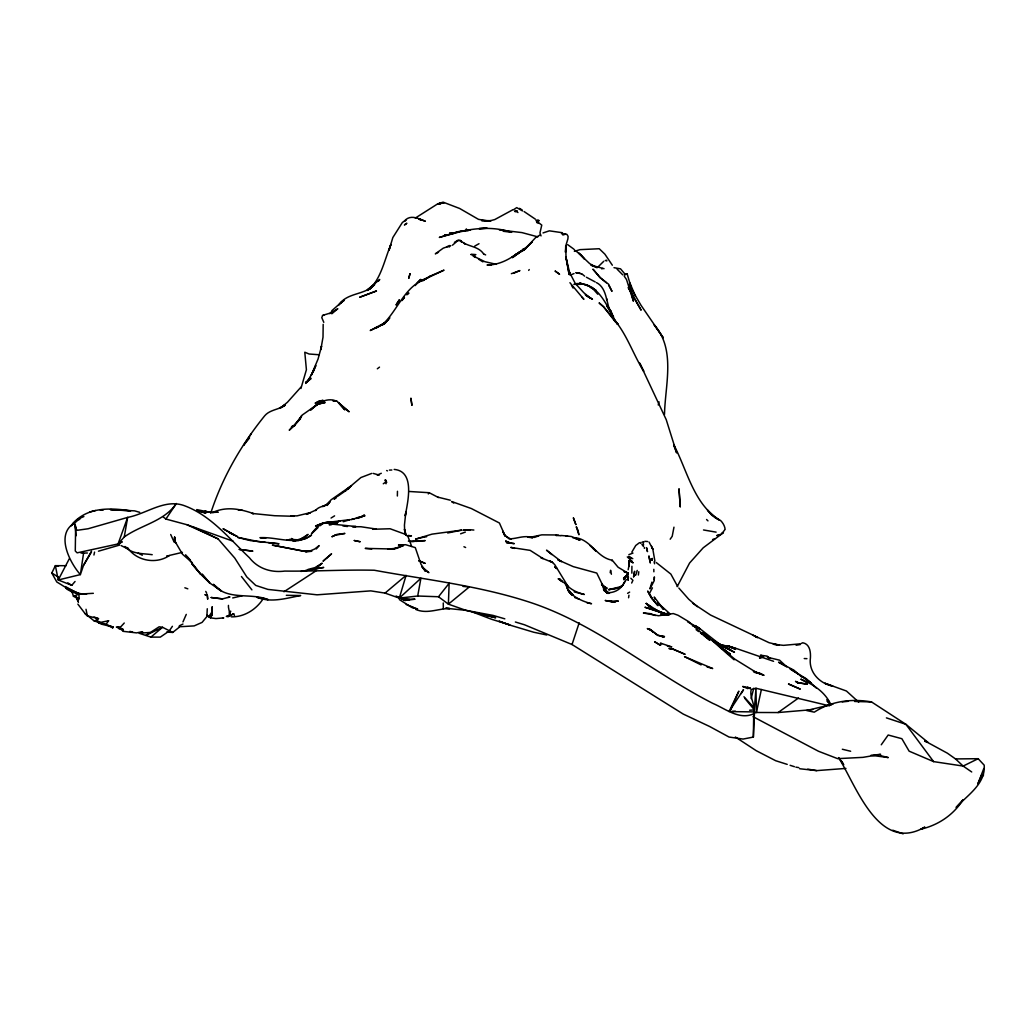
<?xml version="1.0" encoding="UTF-8"?>
<svg xmlns="http://www.w3.org/2000/svg" width="1036" height="1036" viewBox="0 0 1036 1036"><rect width="100%" height="100%" fill="white"/><g stroke="black" fill="none" stroke-linecap="round" stroke-linejoin="round"><path stroke-width="1.5" d="M644.379 548.368L644.392 547.409M631.843 573.167L631.921 566.265M66.058 565.695L55.374 565.669L58.236 579.979L80.381 574.604C69.8 562.703 55.076 534.084 74.553 523.063L75.602 528.839L75.278 550.984L77.117 552.848L118.065 543.939L122.209 541.789L120.137 542.968M515.371 622.001L524.449 624.76L572.027 644.521L683.255 714.076L709.608 726.482L729.033 737.036L743.071 739.069L753.366 737.062L753.69 713.765L754.519 711.913L732.232 711.628M397.358 496.011L397.461 491.297M179.06 626.78L194.185 625.899L202.085 622.39L206.85 616.614L207.278 608.741M174.449 540.96L174.605 537.024L175.55 543.006L174.644 538.565M654.247 579.849L654.363 576.91L654.169 580.782L650.194 588.487M753.366 737.062L754.519 711.913M628.204 579.94L628.347 576.819L628.166 579.111M838.551 757.588C856.125 785.249 878.58 853.884 924.785 827.104L920.887 829.214C938.253 825.109 953.262 815.112 963.001 799.87L956.124 807.484C967.235 795.26 985.689 784.019 984.2 765.177L978.165 758.702L955.503 758.922L947.396 753.198L924.993 741.012M664.503 414.465C665.073 385.055 676.029 349.391 654.208 324.941L663.273 337.762L640.973 305.231L628.943 284.576L635.482 296.179L629.823 282.789M83.553 553.25L80.381 574.604L83.553 565.267L91.479 551.191M211.797 612.237L208.547 616.964L212.16 614.853L212.238 606.863L212.16 614.853L210.412 617.845L207.122 615.28M753.716 712.664C755.749 704.661 749.145 697.5 751.255 689.432L755.982 688.267L829.447 705.853M638.37 575.006L638.772 571.742M628.593 597.772L628.943 595.195M234.46 615.526L233.644 613.752L227.803 616.705C231.637 615.255 227.803 608.339 228.451 605.387M628.761 560.748L628.878 566.446L628.761 560.748L633.1 562.768M75.602 528.839L77.48 530.264L88.112 528.749L127.648 517.404L118.065 543.939L124.268 536.959L127.648 517.404C146.063 513.96 164.141 499.041 183.268 505.296C210.438 514.814 229.085 538.474 249.391 557.705C257.951 568.647 271.134 572.856 284.732 571.082C314.581 571.445 344.431 569.58 374.281 570.24C427.609 579.979 482.206 586.052 533.708 603.574C598.886 626.145 651.916 672.196 712.794 703.366C725.278 708.598 739.562 720.434 753.69 713.765M385.029 593.097L406.086 575.368L399.3 598.122L417.702 596.011L420.914 578.269L399.3 598.122L385.029 593.097L370.758 590.87L317.068 594.819L267.91 589.406L255.737 585.418L246.775 576.897L234.745 558.041L218.039 538.85L192.929 526.961M610.178 572.675L610.618 570.266L611.408 574.242M107.614 625.304L112.665 627.829L112.833 626.935L107.653 625.122M628.166 569.761L629.072 565.203M633.708 575.874L634.641 571.25L633.54 576.728M673.97 527.169L672.209 536.298L670.175 539.212M93.939 555.011L94.561 552.097M761.382 689.523L756.397 712.496L754.104 712.833L755.982 688.267L756.397 712.496L778.088 712.548L812.716 709.608M751.139 698.601L753.742 688.241M658.236 404.972L659.077 401.877M637.231 570.409L635.832 575.019M537.956 223.387L538.798 220.461L536.7 220.228M649.909 588.811L651.929 582.115M228.93 616.2L226.288 616.407L228.982 616.329L230.665 611.11L229.383 613.144M572.027 644.521L579.189 622.817M300.919 388.513L306.41 369.735L304.791 352.214L309.065 354.001L318.907 354.739M983.824 768.466L977.88 783.812L981.662 775.07M631.675 583.048L632.918 580.328L630.846 578.256M210.735 513.196C222.326 477.518 241.168 444.858 264.711 415.773C269.852 409.634 278.839 409.725 285.172 405.231L279.331 408.365L284.265 405.218L281.196 407.549M330.769 313.299L331.921 310.645L342.799 300.997L338.863 304.908C347.021 292.294 364.737 295.364 374.579 284.641L367.65 290.481L372.921 285.392L369.994 288.902M730.341 710.618L738.849 691.142L729.046 711.59L743.511 689.665L741.116 693.628M182.958 621.937L186.273 614.387M78.917 593.447L65.644 587.516L66.744 589.095L72.054 592.035L78.943 594.107L86.765 593.9C75.304 594.949 66.136 587.438 56.812 581.999L51.8 573.012L55.374 565.669L58.521 566.122M379.5 367.12L377.324 368.803M631.843 552.11L635.754 545.48L639.549 542.644M640.624 543.343L641.18 542.268M69.347 558.663L58.236 579.979L71.782 585.314L75.058 581.494M677.168 586.635L689.587 563.027L703.198 547.811L723.426 532.659L722.17 532.944M649.572 593.175L652.434 587.865M263.649 597.966C256.876 609.077 244.6 617.145 231.3 616.847M626.366 579.448L622.714 585.275L624.837 581.468M306.954 382.245L313.766 370.733L315.825 365.527L311.279 375.187L318.039 359.078L321.561 346.231L320.823 349.572L323.012 337.166L323.18 324.307M83.553 565.267L91.44 552.007M651.333 559.116L652.382 558.43M724.449 530.277L721.367 534.188L717.016 535.314M528.697 270.396L529.241 269.554M251.217 433.812L243.577 445.363L249.559 437.93M163.287 516.964L165.902 519.049L176.366 503.496C163.999 521.574 141.272 524.799 124.268 536.959M172.416 626.301L169.127 631.066L160.321 637.114L150.906 637.114L139.096 633.242L142.709 631.999M627.997 573.827L623.905 579.759L628.23 573.646M112.665 627.829L113.144 627.143M881.26 744.78L888.176 735.016L901.877 738.707L909.129 751.165L933.604 761.615L963.143 766.07L971.716 771.975M415.164 285.573L420.745 279.357L417.223 282.75L444.017 270.15L430.328 276.055L422.908 280.614L430.328 276.055M633.592 576.858L635.003 574.915L633.89 575.874M598.186 266.757L603.755 261.292M611.823 560.774L612.25 560.217C596.024 557.562 590.119 537.179 572.662 537.658M388.15 320.15L389.873 317.832M378.464 281.132L379.733 279.448L367.262 289.938L374.579 284.641L373.089 285.755M307.64 381.093L310.528 377.233L305.749 383.411M327.182 505.464L328.865 503.25M401.929 300.634L404.454 297.332L402.253 299.987M369.93 288.914C381.39 277.324 384.498 259.881 390.883 244.509L388.992 250.323L392.851 237.529L402.434 222.39L406.021 220.098L404.39 221.095C410.191 214.038 418.583 218.596 425.33 221.238L418.764 218.972L421.38 219.787L419.256 219.451M428.295 493.926L429.241 492.722L438.448 497.539M417.702 596.011L438.5 596.749L449.132 583.294L448.394 604.156L465.863 610.333L495.7 617.767L472.118 611.823L491.543 619.269L509.829 624.889L499.054 621.173L509.026 624.837L533.747 632.245L546.762 634.99M622.973 584.809C619.554 590.235 613.144 593.214 606.785 592.618L609.738 592.786L606.966 592.475L603.91 590.339L606.682 592.45M316.317 548.938L319.14 545.596L314.737 549.015L309.958 551.01L305.102 551.515L307.99 551.67L311.81 551.256L303.069 551.1L272.364 545.117L306.811 551.722M981.519 777.453L983.578 774.967M300.867 387.231L287.477 402.214L281.391 407.316M331.805 313.791L337.814 308.728L329.694 313.623M124.255 623.012L119.101 628.619L117.146 627.298M384.214 324.113L387.27 320.823L382.556 324.967M297.656 421.73L293.693 425.951L300.621 418.57M452.473 245.195L458.262 240.21L460.593 240.572C467.262 247.021 477.868 245.545 483.657 253.911M315.527 510.606C319.036 505.438 326.819 506.928 330.147 501.579L326.897 504.649L322.662 506.565L326.353 504.882L331.183 499.74L351.489 485.651L347.461 488.862L360.929 477.531L371.704 473.413M536.622 222.611L538.798 220.461L535.936 220.59L541.763 225.11L539.95 232.919L541.038 235.91M415.281 218.091L437.645 203.885L443.11 202.149L459.66 208.482L478.464 219.347L488.966 221.108L481.572 220.551L490.87 220.681L490.067 220.797L494.755 219.567L512.768 209.803M306.682 382.491L310.373 378.852L305.996 382.595L311.033 378.529L305.581 382.297M318.026 527.57L311.37 533.967C316.692 526.418 323.983 519.774 333.76 522.804L329.565 522.856M77.674 519.23L72.857 523.789L77.674 519.23L83.89 516.55M512.639 257.511L526.521 247.41M294.185 425.9L291.323 427.143L294.133 425.654L289.238 430.199L295.079 424.475L301.541 416.006L298.769 420.292L302.085 415.138L317.56 404.299L310.567 410.049C317.055 403.354 327.065 396.905 336.519 401.165L332.802 400.647L336.985 401.1L344.858 409.867L338.487 402.628L349.132 411.784L341.491 405.607M387.956 320.163L383.76 323.931L379.72 325.99L385.716 322.313L370.24 330.523L377.531 327.208M628.036 574.151L623.53 578.192L627.933 574.591L628.075 580.264M449.067 247.06L450.764 245.571M334.434 499.054L336.389 497.358L334.162 499.041M512.393 257.511L519.114 252.162L512.017 257.316L516.381 254.053C507.795 260.321 497.863 265.048 487.037 265.035L491.258 264.931M150.906 637.114L162.522 627.285L172.714 632.426L178.995 627.44M512.509 257.459L524.164 248.653L522.727 249.598L525.563 248.536M312.276 408.456L316.679 404.791L322.973 401.735M408.495 293.266L406.682 294.768L408.87 293.11M620.797 586.868L623.024 585.055L619.528 587.166L620.331 586.777L608.482 589.691L619.152 587.891L609.298 589.601M320.487 564.503L317.12 567.223L322.183 563.195L314.853 567.663L307.99 569.437M620.758 586.894L622.973 585.107M70.72 526.081L77.078 521.004M71.834 524.747C86.376 506.824 110.179 507.627 130.627 510.877L110.451 509.634L134.628 510.852L139.731 512.328M320.098 525.744L322.041 524.216M347.164 489.614L349.495 487.878L347.228 489.549M344.962 491.219L345.998 490.481L337.373 496.503M383.281 483.786L385.845 481.96L385.366 479.836L386.713 482.323M778.088 712.548L798.484 698.031M78.076 520.292L80.083 518.881M146.27 635.12L159.155 626.793L162.522 627.285L146.27 635.12L150.039 632.465L140.495 633.125M385.716 322.313L382.647 324.449C396.943 311.24 403.962 288.435 422.52 280.29L420.655 280.782L427.415 277.829M381.287 473.297L377.233 475.058M454.403 242.411L455.957 241.375M627.596 593.317L629.642 592.1M283.942 591.763L315.954 570.888M513.467 209.751L516.731 207.627L522.507 210.93M360.696 517.456L364.452 515.021L361.318 516.796L351.282 519.554L354.325 518.816M322.546 315.786L321.769 317.599L323.802 322.338M525.951 248.433L517.352 253.937L526.56 247.462L521.807 251.437L532.323 241.789L523.84 250.233L535.586 237.645L539.821 235.12M570.201 275.149L574.035 273.569M628.865 554.649L632.957 553.095M331.054 518.039L334.589 515.85M77.855 604.117L85.082 613.597L94.328 621.069L98.485 618.66L94.017 616.964M474.747 246.089L479.008 243.706M601.735 268.907L602.551 268.454M228.982 616.329L233.644 613.752M447.099 246.775L449.417 245.506M801.165 643.537L802.732 642.76C809.854 644.004 810.799 651.994 810.411 657.964C808.468 672.053 819.58 683.553 832.789 686.143L824.889 683.255L846.425 691.012L858.702 702.123M323.62 522.869L320.422 524.138L326.923 522.675L337.386 523.685L326.832 522.688M978.165 758.702L963.143 766.07L955.503 758.922M179.306 625.822L182.945 624.048M543.032 232.932L549.365 230.834L562.483 232.737M465.332 532.09L460.606 533.812M316.304 509.816L306.488 514.374L310.347 512.652L297.047 515.863L290.676 515.902L293.835 516.291L274.669 515.721L252.279 513.467L253.535 513.623C240.21 508.948 226.288 506.138 212.484 512.548L214.258 512.354M514.128 273.064L519.917 270.577L511.357 273.685M397.371 548.083L403.496 545.48L393.214 549.015L387.697 549.145L397.448 548.135L393.214 549.015L365.216 548.381L371.756 549.028M320.357 524.035L315.553 526.055L323.245 522.96L350.233 519.593L343.266 521.73M631.235 287.736L627.143 273.841L625.381 274.579L620.538 268.842L613.998 267.676M335.327 522.779L340.494 520.668L335.301 522.714M320.901 400.867L315.138 403.185L319.114 400.984L323.154 400.375L319.23 401.424M712.574 539.549L714.827 538.668M438.526 252.266L435.327 253.846L443.279 248.148L447.928 246.542M562.82 235.004L565.993 234.045M596.749 267.715L598.368 267.12M378.995 326.547L375.433 327.868L378.14 327.156M321.833 401.761L324.877 400.634M534.408 537.438L538.798 535.819M439.419 203.328L444.03 202.926L437.645 203.885M98.459 551.191L119.036 545.234M624.345 274.812L627.143 273.841M454.817 232.776L449.197 234.434L455.024 233.074M322.468 315.501L323.983 314.983M294.379 425.666L291.893 426.469L294.949 425.589M323.167 315.216L331.546 312.678M574.371 251.347L579.94 249.65L599.235 248.731L604.869 254.144L612.341 265.216M227.959 597.487L229.94 596.917L222.572 598.899L211.189 597.513L222.572 598.899M605.27 260.489L606.928 260.826L606.345 260.191M457.044 240.559L460.593 240.572L461.409 242.126M360.062 517.068L364.983 515.76L356.954 517.767M169.269 555.464L182.44 552.356M799.934 643.874L783.475 645.35L773.257 644.224L778.917 645.039L769.088 642.708L710.528 615.034L692.605 603.159M89.575 512.004L95.532 510.502M532.413 536.842L541.828 534.848L556.513 534.965M504.817 618.829L493.058 615.41L465.863 610.333L445.661 608.223L449.741 608.585C438.319 608.404 427.22 614.361 415.825 609.479M452.123 233.437C471.548 228.373 492.255 225.757 511.693 232.323L503.198 231.261M422.805 537.373L415.578 539.108L432.038 534.136L461.836 530.108L447.694 532.983M832.931 704.169L806.617 710.528L814.296 712.159C831.364 700.958 851.721 698.471 871.522 701.929L905.891 724.306L927.945 742.32L924.98 741.336M842.216 701.929L848.406 701.268M232.699 597.94L242.139 595.791M459.246 231.973L439.329 237.425L458.119 231.663L470.486 229.953L460.644 231.663M298.899 540.598L293.084 541.038M716.99 535.729L719.89 535.094M301.204 539.898L305.879 538.539L311.499 535.159C296.348 546.05 276.975 536.635 259.932 537.684L265.501 538.176M141.867 631.779L136.584 632.892L123.413 631.364L117.819 626.884M759.621 657.886L763.558 657.07L759.479 657.899M72.054 592.035L73.478 596.283L76.185 596.632L78.438 602.395M304.545 570.81L323.724 567.43L300.88 571.432M424.087 537.153L426.651 536.7M326.923 522.675L322.882 522.908M517.301 210.904L515.177 210.567M355.853 518.44L359.401 517.858M796.101 645.234L800.31 644.534M415.786 541.388L425.174 540.611L408.365 541.168M487.762 221.16L490.87 220.681M102.849 509.699L100.233 510.088L103.458 509.803M465.281 230.627L461.331 231.17L465.358 230.782M166.692 555.943L169.256 555.607C156.216 564.594 136.221 560.929 127.583 547.578M334.757 522.688L337.697 522.312M97.915 621.082L100.285 622.584L98.692 622.791L96.452 620.965M531.468 537.114L534.188 536.777L527.674 537.153L532.698 537.801C524.592 534.693 517.093 538.862 509.129 538.862L504.364 534.757L502.667 531.105L505.141 535.949L499.417 523.012L471.367 508.546L451.605 501.502L453.69 503.082M565.98 535.923L571.354 536.506L579.992 540.261L575.848 538.539M558.456 535.133L555.892 535.418L560.8 535.69M429.241 492.722L409.453 491.491M575.964 283.657C599.054 281.468 607.782 308.43 617.249 324.346M799.662 768.738L816.653 770.616L845.946 768.414M331.598 524.514L329.111 524.682L332.983 524.216L356.021 526.534L352.486 526.715L360.891 526.741L376.301 529.059L372.662 529.279L390.08 528.749L404.623 534.058M411.37 541.686L414.309 541.491M732.206 711.382L735.366 711.175M749.598 710.23L754.337 709.919L754.169 707.976L743.965 696.749M561.499 233.747L565.397 234.019M93.344 593.317L78.943 594.107L73.478 596.283L79.099 598.562L78.024 600.854L75.589 596.749M215.527 512.302L218.065 512.185M389.432 470.098L391.815 470.007M217.78 512.185L211.525 512.431L204.804 511.266L210.295 512.367L196.71 509.582M573.827 284.343L580.639 284.317M116.343 627.052L119.541 626.961L119.101 628.619L123.012 629.383L123.413 631.364M604.053 268.687L591.206 265.229M293.758 540.183L298.523 540.132L302.331 538.914L308.093 534.408L300.505 539.186L302.823 538.241L297.682 539.782L289.394 539.355M81.002 553.069L87.387 553.017M449.65 232.802L452.123 232.841M265.294 542.346L249.818 540.533M286.325 595.311L300.673 595.545C286.234 598.199 271.328 603.082 256.928 597.293L268.169 599.624C250.349 592.307 226.936 601.035 213.429 584.304L221.587 591.116L209.738 582.996L202.111 574.255L209.738 582.996L200.621 574.138L187.309 557.057M401.579 599.365L415.035 599.209L404.959 600.427L396.089 596.011M854.57 701.45L871.522 701.929M394.159 469.412C415.565 471.263 407.549 502.395 405.257 515.811L405.879 511.81L404.441 525.11L404.688 531.054L405.503 534.783L404.454 529.241L406.125 534.952L405.685 534.084M804.234 658.546L806.94 658.663M166.679 632.115L172.714 632.426M291.517 540.261L286.739 540.002L289.549 540.235M401.644 545.208L398.471 545.027L405.659 544.716L415.294 547.617L420.927 564.089L425.407 571.263L422.118 567.003M567.586 536.039L560.877 535.47M644.819 541.31L647.681 541.53M469.761 529.72L473.853 530.043M292.359 540.455L295.169 540.688M463.001 586.402L469.282 586.972L448.394 604.156L438.5 596.749M262.017 537.839L265.682 538.189M407.757 535.573L411.447 535.936L408.534 535.495M197.034 510.929L205.905 513.105L199.547 510.981M499.365 229.94L521.937 232.595L537.826 236.856M238.15 509.867L242.372 510.308M268.402 542.618L278.995 543.783L258.003 541.478L237.658 537.347L248.303 540.132M121.07 545.558L127.959 548.963L124.955 546.49C131.637 554.364 142.955 553.328 152.214 554.7M222.585 617.767L223.75 617.909L215.928 618.57L210.412 617.845M342.877 525.912L347.474 526.521M667.417 646.257L671.794 646.84M399.3 598.122L409.777 599.572L404.959 600.427L398.471 596.956M664.957 614.84L660.968 614.193L664.711 614.931M795.881 767.145L798.847 767.637M807.756 769.126L816.653 770.616M703.509 529.966L716.122 532.141M578.023 273.064L575.809 272.675L580.005 273.103M719.217 644.586L734.835 647.979L773.581 661.305M750.401 688.008L742.683 686.467L747.862 688.655M754.868 672.506L761.758 673.944L753.509 671.419L763.791 675.2L753.509 671.419M586.933 602.745L591.517 603.716C582.905 601.476 574.009 597.668 568.259 590.662M129.85 631.39L132.543 631.986M718.039 644.042L734.835 647.979M496.348 264.348L484.835 261.668L473.102 255.944L475.446 257.433M842.333 749.248L850.647 751.255M112.833 626.935L101.528 624.19L98.692 622.791L97.034 620.577M880.717 755.71L888.253 757.575L871.069 755.27L880.639 754.363L862.949 757.355L837.632 758.65L818.479 751.255L753.094 716.705M85.082 613.597L87.348 615.876L98.485 618.66M718.052 644.211L721.03 644.962L716.744 643.589M94.328 621.069L100.285 622.584M584.874 284.745L589.51 286.221L579.72 282.957L582.672 284.188M574.151 591.88L584.317 594.47C576.78 592.618 569.321 589.134 564.775 582.569L568.414 587.062L554.726 564.62L552.084 562.03L549.792 560.994L552.577 562.47L540.934 557.731L543.006 558.572L530.173 550.375L510.8 547.396L514.568 548.42M379.28 475.097L373.219 473.413M450.297 500.207L437.658 497.099M233.139 541.232L186.946 524.721L165.902 519.049M575.045 538.215L578.58 539.225L574.475 537.969M707.07 666.938L712.677 668.531L684.511 656.643L701.1 664.918M514.594 211.422L515.993 211.823L516.394 211.059L517.935 212.548M660.476 612.548L668.803 615.06M692.424 625.77L696.904 627.117L694.496 626.379M671.302 646.775L660.45 643.11L661.68 643.978M411.655 607.122L417.599 608.987L411.745 607.446L399.3 599.546M579.124 273.271L581.779 274.113M787.218 764.387L775.679 760.722L756.306 750.737L735.353 737.023M790.105 765.306L794.431 766.692M627.92 572.895L624.06 571.652L628.256 573.284L618.103 567.249L612.25 560.217M763.441 656.176L760.476 655.205L767.119 656.138L769.877 658.3L767.313 657.225L779.59 660.178L786.738 666.873L778.58 662.211L793.835 670.111L802.071 677.311M886.402 717.87L905.891 724.306L933.604 761.615M663.441 613.558L667.896 615.073L651.903 608.676L664.982 613.934M892.786 830.237L903.159 833.85M184.848 587.788L187.814 588.824M655.438 615.526L650.051 613.584L643.395 613.001L658.495 615.747L673.283 613.558L678.036 615.267L688.759 621.678L709.712 640.17L703.522 635.392M574.825 597.578L579.305 599.287M406.203 604.506L413.364 607.251M665.151 613.998L644.949 607.251L669.269 614.711M233.955 534.9L223.038 528.723L237.27 536.506L229.526 532.789M595.195 281.934L586.415 277.247M591.206 265.242L596.412 267.366L589.639 263.597L578.373 252.875L584.537 259.091L580.82 254.61L574.41 250.052M589.795 287.153L596.05 290.417L591.685 287.322L597.772 294.211M603.444 586.169L607.29 588.163M731.157 647.034L732.4 647.578M750.206 688.487L747.448 687.282L750.232 688.603M667.585 615.047L654.027 609.077L657.977 610.981L646.335 603.561L652.628 608.624L646.27 603.405L649.326 606.85M718.077 644.496L730.82 649.883L718.608 644.534M463.934 546.736L465.63 547.5M511.162 539.264L504.532 535.534M186.946 524.721L218.039 538.85M386.661 470.525L387.464 470.888M687.606 621.807L700.271 628.956L722.662 646.555L712.82 640.17L734.446 652.266L718.272 644.392M478.567 259.194L482.944 261.875M729.461 646.606L731.96 647.798M667.249 612.975L670.15 614.374M483.54 253.911L485.638 254.921M716.847 518.803L718.971 519.852L711.823 515.255L707.471 510.126L715.772 518.285M138.267 553.159L142.295 555.244M76.755 597.358L79.099 598.562L78.943 594.107L65.41 586.557M735.547 649.417L728.412 645.726L735.34 649.365M721.302 648.471L725.563 650.686L720.266 647.124L730.263 654.105L720.266 647.124M755.115 636.363L757.523 637.632L752.654 635.042M756.28 672.429L734.537 658.987L713.234 640.805L722.752 648.886M120.487 628.023L123.012 629.383M632.789 558.676L628.658 556.423L631.287 558.3M604.713 586.946L603.315 586.169L606.293 588.655M585.832 295.351L592.45 299.197L585.301 294.755L590.598 298.355L583.786 292.696L575.278 283.463L569.152 271.652L569.735 273.128L565.889 257.032L569.165 274.592L566.019 257.148L565.721 245.713L565.488 252.266L566.044 244.962L567.896 238.876L568.104 236.35L566.873 234.317M807.238 682.905L800.841 679.15C813.312 684.433 825.316 691.97 831.014 705.024M291.453 538.487L293.939 539.963M582.09 274.035L584.641 276.146M51.8 573.012L58.456 577.117M67.78 582.854L71.782 585.314M519.515 208.353L522.17 209.997M606.371 282.763L599.792 277.35L608.559 284.188L611.991 291.362L608.637 285.198M425.666 570.616L428.904 572.662L422.144 566.938M700.401 632.996L703.043 634.692L700.699 632.957M797.811 673.827L790.079 668.867L806.617 678.968L816.42 688.111M656.176 562.47L670.862 574.099L677.609 586.428M670.046 613.83L657.575 602.719L663.493 609.349L654.221 597.021L654.998 599.287M535.418 219.205L524.074 211.538M596.477 282.621C602.939 285.768 605.296 293.253 606.759 299.715L606.604 298.769L608.689 307.2L613.545 317.055L606.617 305.685M192.333 562.755L182.53 554.26L175.68 542.54M567.65 244.638L573.879 249.145M572.092 595.428L568.233 590.416L569.904 592.955L573.309 595.337L566.951 588.241M697.37 606.669L688.707 599.209L678.852 588.034M696.101 629.655L698.575 631.559M653.327 632.219L648.86 628.684L652.136 630.911L647.306 628.567L650.569 629.668L657.549 634.99L663.998 637.127L661.033 636.182L664.49 636.557L657.692 635.418L651.812 630.794L653.574 632.336M826.793 699.676L829.176 701.618M405.361 534.446L407.99 536.596L411.68 546.464M643.822 542.411L642.89 541.634L643.602 545.117M705.244 634.472L702.926 632.517L734.11 659.803M627.311 556.915L632.167 561.421M617.08 269.14L622.765 274.877M468.052 230.769L466.174 229.073L467.443 230.342M551.851 554.571L546.529 550.168L561.473 561.641L557.925 559.854L573.232 566.614L596.762 573.063L604.83 589.613L608.754 593.291L605.037 589.769L601.527 584.071L607.2 592.993M589.976 545.506L596.205 551.359L592.825 548.186M463.908 243.11L465.112 244.276M827.246 701.204L830.509 704.35L827.285 701.035M606.474 588.746L602.007 584.304M707.575 636.441L710.787 639.588M706.578 519.502L707.964 520.875M608.067 593.524L603.34 588.772L607.122 592.838L603.871 587.697M629.797 559.401L632.879 562.716M581.986 297.228L583.877 299.339L569.929 282.711M646.27 603.405L648.173 605.542M185.586 554.778L190.469 560.243M561.654 581.3L559.569 578.865L562.406 581.662L558.184 578.748L564.97 583.307L569.904 592.955M744.664 698.186L754.325 709.789M652.253 598.691L657.977 605.671L651.074 597.578L647.681 591.051L652.253 598.691L649.313 593.783M624.229 276.12L626.521 279.565L633.385 301.178L631.312 293.123L628.243 287.529L641.129 310.178L629.797 290.313M241.44 576.508L251.903 589.872M641.88 544.34L643.421 546.451M839.212 758.274L843.783 764.736M841.154 760.696L842.928 763.364M649.093 542.126L652.848 549.3L654.907 561.201M652.045 560.152L651.165 558.793L652.032 560.178M615.332 321.872L603.677 306.889L599.261 303.043L603.677 306.889L618.013 324.216L613.83 319.256C626.961 334.408 633.087 354.286 643.732 371.264L639.704 363.131L666.239 419.697L676.663 452.926L673.97 445.959M571.471 285.237L573.05 288.021M602.473 585.275L605.037 589.769L603.47 586.493M652.201 548.07L652.848 549.3L651.67 546.309M205.763 591.401L206.747 593.343M608.067 306.371L613.325 317.793L610.58 310.567L612.47 315.54M170.694 534.498L174.203 542.216M673.659 444.599C687.321 470.305 693.822 505.076 720.642 520.564C723.024 522.934 724.928 526.249 725.122 529.616M76.25 527.674L75.045 524.889L76.12 535.741M386.428 482.491L385.366 479.836L386.04 483.773M119.101 543.563L119.49 544.703M654.117 561.771L654.571 563.791M86.014 609.285L87.348 615.876M650.323 563.053L648.886 555.918L650.051 561.952M174.605 537.024L174.721 540.378M653.807 569.321L653.871 571.781M443.266 602.978L443.343 608.572M410.942 398.355L411.888 405.193L410.942 398.355M410.023 273.75L408.728 278.308L410.023 273.75M396.93 303.561L396.063 305.011L399.378 299.792L396.93 303.561M108.586 620.758L106.255 624.06L98.692 622.791L108.586 620.758M326.884 557.808L323.051 561.188L331.572 553.846L326.884 557.808M207.355 595.299L204.882 594.638L207.291 595.337L207.705 599.196L207.355 595.299M342.553 301.502L340.779 302.836L344.328 300.207L342.553 301.502M405.477 224.216L404.403 224.993L406.837 223.245L405.477 224.216M334.693 535.392L331.883 536.765L337.076 534.33L344.923 533.436L334.693 535.392M376.418 290.986L359.816 297.19L376.418 290.986M320.344 403.483L319.425 403.833L325.123 402.551L320.344 403.483M439.614 203.716L438.357 204.131L440.922 203.47L439.614 203.716M618.181 601.139L613.027 601.735L605.179 600.504L615.138 602.136L609.44 601.32L618.181 601.139M467.068 529.862L463.183 530.225L470.318 530.29L467.068 529.862M475.641 254.662L470.966 254.493L475.641 254.662M486.467 228.231L479.02 228.632L487.14 228.244L486.467 228.231M448.148 234.9L444.781 235.068L448.148 234.9M514.128 543.602L506.462 542.566L514.128 543.602M252.642 551.126L239.303 549.417L252.642 551.126M359.997 541.711L354.299 540.52L359.997 541.711M807.109 684.161L798.562 682.866L795.506 681.364L798.614 682.841L797.06 682.53L807.109 684.161M673.245 649.171L668.932 648.497L673.206 649.261L685.12 654.325L673.245 649.171M510.89 543.291L505.736 541.116L510.89 543.291M800.077 689.031L788.564 684.019L800.077 689.031M425.045 563.325L418.803 560.722L425.045 563.325M660.515 645.324L654.687 641.802L660.515 645.324M698.989 627.881L694.936 625.55L700.271 628.956L698.989 627.881M559.479 274.164L555.244 271.134L559.479 274.164M806.267 679.461L803.496 677.427L811.369 683.216L806.267 679.461M556.358 568.129L554.687 566.847L556.954 568.596L556.358 568.129M598.407 275.524L592.942 269.166L599.844 277.363L598.407 275.524M200.621 574.138L192.061 564.024L200.621 574.138M578.049 530.497L576.288 526.741L578.904 534.757L578.049 530.497M575.822 524.501L573.413 517.974L575.822 524.501M646.658 548.29L646.464 547.617L647.487 551.618L646.658 548.29M680.251 506.746L679.02 489.005L680.251 506.746"/></g></svg>
